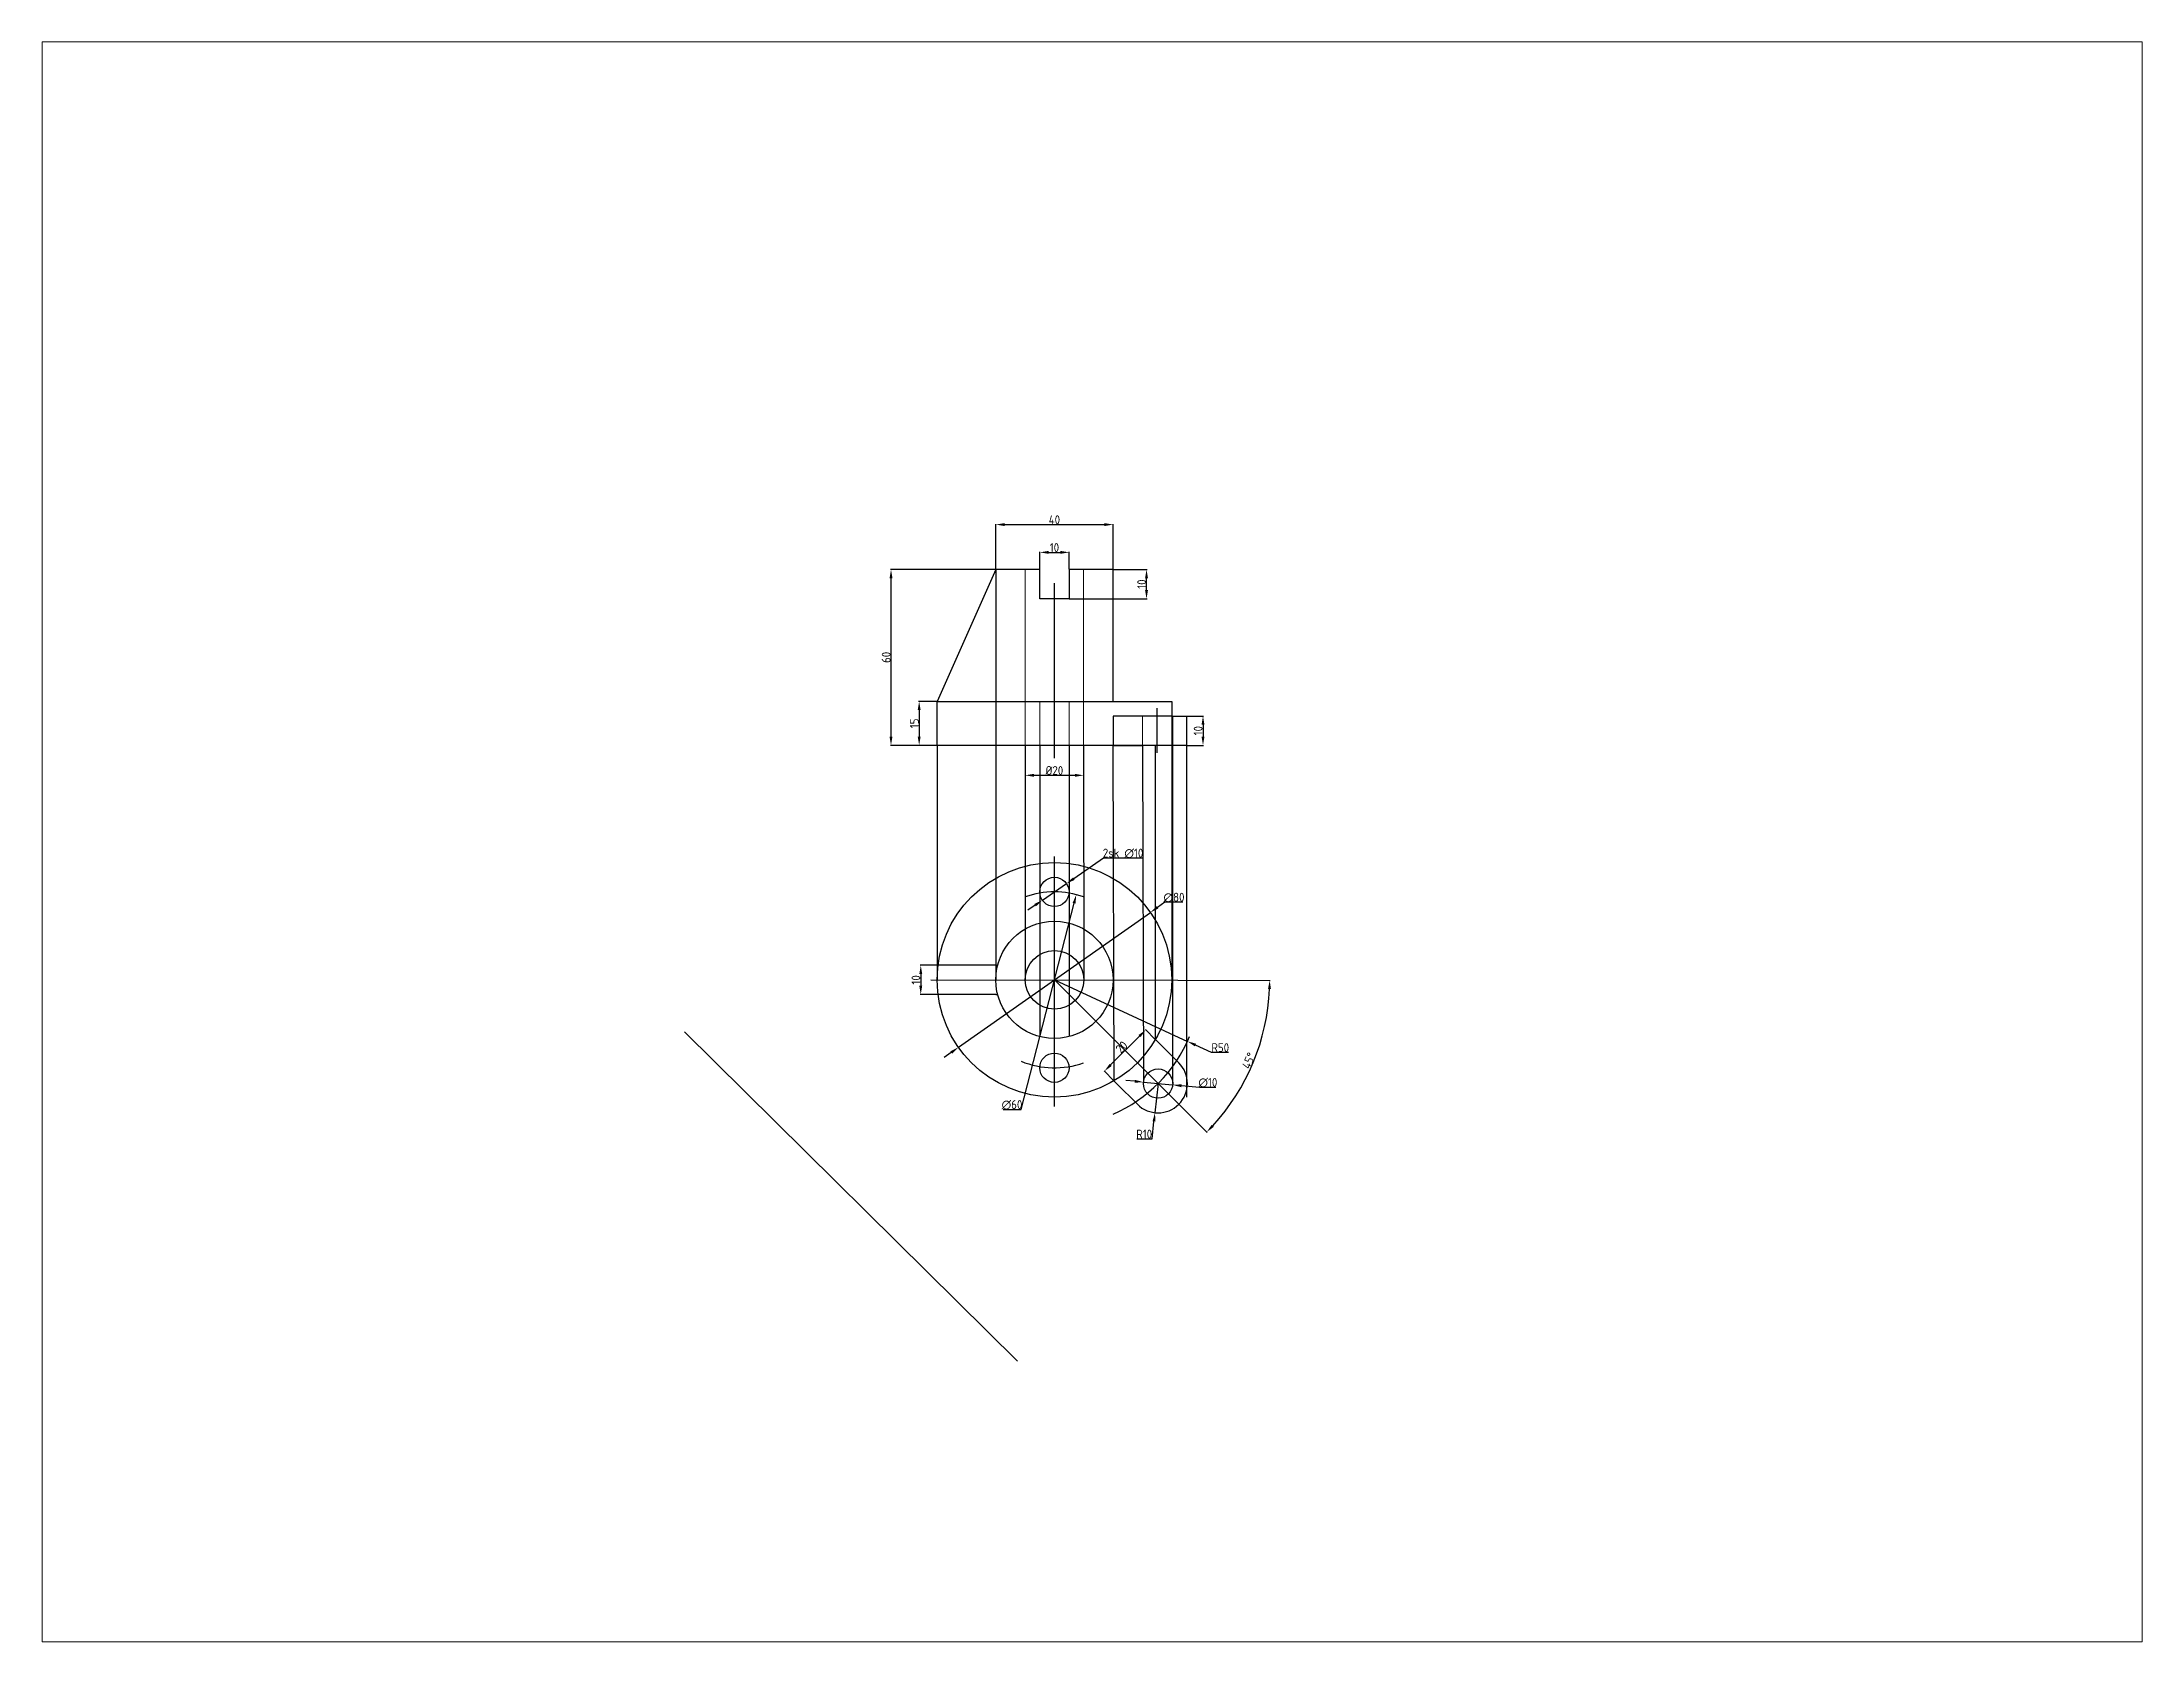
# Paper-space layout 'Layout1' of a CAD drawing. Header units: inches. Extents: x 1.05 to 9.45, y 0.8 to 7.2.
# The model-space entities are those that its viewports show. They can reach past a viewport. Long polylines and large blocks are cut down to what shows.
import ezdxf

# ---------------------------------------------------------------- set-up
doc = ezdxf.new("R2010")
doc.units = ezdxf.units.IN
doc.header["$LTSCALE"] = 0.5
doc.header["$MEASUREMENT"] = 0
doc.linetypes.add('ACAD_ISO02W100', pattern=[15, 12, -3])
doc.linetypes.add('ACAD_ISO04W100', pattern=[30, 24, -3, 0, -3])
for name, color, linetype in [('Asines', 72, 'ACAD_ISO04W100'), ('Matmenys', 7, 'Continuous'), ('Pagalbines', 50, 'Continuous')]:
    doc.layers.add(name, color=color, linetype=linetype)
doc.layers.add('Karkasas', color=7, linetype='Continuous', lineweight=30)
doc.layers.add('Nematomos', color=140, linetype='ACAD_ISO02W100', lineweight=0)
doc.styles.get("Standard").update_dxf_attribs({"font": 'isocp.shx', "height": 3})
doc.dimstyles.get("Standard").update_dxf_attribs({"dimtxt": 3, "dimasz": 3, "dimexe": 0.18, "dimexo": 0.0625, "dimgap": 0.15, "dimtad": 1, "dimtoh": 1, "dimdec": 0, "dimzin": 0, "dimdsep": 46, "dimtxsty": 'Standard', "dimcen": 0.09, "dimadec": 0, "dimazin": 0, "dimtfac": 1, "dimtdec": 0, "dimtmove": 1, "dimatfit": 1, "dimfxl": 1, "dimtolj": 1, "dimtzin": 0, "dimarcsym": 0})

# ---------------------------------------------------------------- blocks, each defined once
blk = doc.blocks.new('*D1')
at = {"layer": 'Defpoints', "color": 0, "transparency": 16777216}
for p in [(32.72, 23.01), (-32.72, -23.01)]:
    blk.add_point(p, dxfattribs=at)
at = {"layer": 'Matmenys', "color": 0, "lineweight": -2, "transparency": 16777216}
for p, q in [((-32.72, -23.01), (32.72, 23.01)), ((37.63, 26.46), (35.18, 24.73)), ((43.78, 26.46), (37.63, 26.46)), ((-35.18, -24.73), (-37.63, -26.46))]:
    blk.add_line(p, q, dxfattribs=at)
at = {"layer": 'Matmenys', "color": 0, "transparency": 16777216}
for points in [[(34.89, 25.14), (35.46, 24.32), (32.72, 23.01)], [(-35.46, -24.32), (-34.89, -25.14), (-32.72, -23.01)]]:
    blk.add_solid(points, dxfattribs=at)
at = {"layer": 'Matmenys', "color": 0, "transparency": 16777216, "insert": (40.78, 28.11), "char_height": 3, "attachment_point": 5}
blk.add_mtext('\\A1;∅80', dxfattribs=at)
blk = doc.blocks.new('*D2')
at = {"layer": 'Defpoints', "color": 0, "transparency": 16777216}
for p in [(4.12, 32.83), (-4.12, 27.17)]:
    blk.add_point(p, dxfattribs=at)
at = {"layer": 'Matmenys', "color": 0, "lineweight": -2, "transparency": 16777216}
for p, q in [((16.78, 41.5), (6.6, 34.52)), ((29.92, 41.5), (16.78, 41.5)), ((-4.12, 27.17), (4.12, 32.83)), ((-6.6, 25.48), (-9.07, 23.78))]:
    blk.add_line(p, q, dxfattribs=at)
at = {"layer": 'Matmenys', "color": 0, "transparency": 16777216}
for points in [[(6.32, 34.94), (6.88, 34.11), (4.12, 32.83)], [(-6.88, 25.89), (-6.32, 25.06), (-4.12, 27.17)]]:
    blk.add_solid(points, dxfattribs=at)
at = {"layer": 'Matmenys', "color": 0, "transparency": 16777216, "insert": (23.42, 43.15), "char_height": 3, "attachment_point": 5}
blk.add_mtext('\\A1;2sk ∅10', dxfattribs=at)
blk = doc.blocks.new('*D3')
at = {"layer": 'Defpoints', "color": 0, "transparency": 16777216}
for p in [(30.38, -34.88), (40.33, -35.83)]:
    blk.add_point(p, dxfattribs=at)
at = {"layer": 'Matmenys', "color": 0, "lineweight": -2, "transparency": 16777216}
for p, q in [((27.39, -34.6), (24.41, -34.31)), ((30.38, -34.88), (40.33, -35.83)), ((49.47, -36.7), (43.32, -36.11)), ((55.03, -36.7), (49.47, -36.7))]:
    blk.add_line(p, q, dxfattribs=at)
at = {"layer": 'Matmenys', "color": 0, "transparency": 16777216}
for points in [[(27.44, -34.1), (27.34, -35.09), (30.38, -34.88)], [(43.37, -35.62), (43.27, -36.61), (40.33, -35.83)]]:
    blk.add_solid(points, dxfattribs=at)
at = {"layer": 'Matmenys', "color": 0, "transparency": 16777216, "insert": (52.33, -35.05), "char_height": 3, "attachment_point": 5}
blk.add_mtext('\\A1;∅10', dxfattribs=at)
blk = doc.blocks.new('*D4')
at = {"layer": 'Defpoints', "color": 0, "transparency": 16777216}
for p in [(0, 0), (-42.2, 0), (42.08, -0.12), (63.57, -36.77), (50, -50)]:
    blk.add_point(p, dxfattribs=at)
at = {"layer": 'Matmenys', "color": 0, "lineweight": -2, "transparency": 16777216}
for p, q in [((42.14, -0.12), (73.6, -0.16)), ((50.04, -50.04), (52.06, -52.06))]:
    blk.add_line(p, q, dxfattribs=at)
blk.add_arc((0.06, -0.06), 73.36, 317.34333, 357.57758, dxfattribs=at)
at = {"layer": 'Matmenys', "color": 0, "transparency": 16777216}
for points in [[(72.85, -3.15), (73.85, -3.17), (73.42, -0.16)], [(54.37, -50.11), (53.65, -49.42), (51.93, -51.93)]]:
    blk.add_solid(points, dxfattribs=at)
at = {"layer": 'Matmenys', "color": 0, "transparency": 16777216, "insert": (66.29, -27.55), "char_height": 3, "attachment_point": 5, "rotation": 67.46046}
blk.add_mtext('\\A1;45°', dxfattribs=at)
blk = doc.blocks.new('*D5')
at = {"layer": 'Defpoints', "color": 0, "transparency": 16777216}
for p in [(-9.99, 80), (9.97, 80), (9.97, 69.77)]:
    blk.add_point(p, dxfattribs=at)
at = {"layer": 'Matmenys', "color": 0, "lineweight": -2, "transparency": 16777216}
for p, q in [((-9.99, 79.94), (-9.99, 69.59)), ((9.97, 79.94), (9.97, 69.59)), ((-6.99, 69.77), (6.97, 69.77))]:
    blk.add_line(p, q, dxfattribs=at)
at = {"layer": 'Matmenys', "color": 0, "transparency": 16777216}
for points in [[(-6.99, 70.27), (-6.99, 69.27), (-9.99, 69.77)], [(6.97, 70.27), (6.97, 69.27), (9.97, 69.77)]]:
    blk.add_solid(points, dxfattribs=at)
at = {"layer": 'Matmenys', "color": 0, "transparency": 16777216, "insert": (-0.01, 71.42), "char_height": 3, "attachment_point": 5}
blk.add_mtext('\\A1;%%C20', dxfattribs=at)
blk = doc.blocks.new('*D6')
at = {"layer": 'Defpoints', "color": 0, "transparency": 16777216}
for p in [(0, 0), (45.39, -20.98)]:
    blk.add_point(p, dxfattribs=at)
at = {"layer": 'Matmenys', "color": 0, "lineweight": -2, "transparency": 16777216}
for p, q in [((0, 0), (45.39, -20.98)), ((53.56, -24.75), (48.11, -22.23)), ((59.41, -24.75), (53.56, -24.75))]:
    blk.add_line(p, q, dxfattribs=at)
at = {"layer": 'Matmenys', "color": 0, "transparency": 16777216}
blk.add_solid([(48.32, -21.78), (47.9, -22.69), (45.39, -20.98)], dxfattribs=at)
at = {"layer": 'Matmenys', "color": 0, "transparency": 16777216, "insert": (56.56, -23.1), "char_height": 3, "attachment_point": 5}
blk.add_mtext('\\A1;R50', dxfattribs=at)
blk = doc.blocks.new('*D7')
at = {"layer": 'Defpoints', "color": 0, "transparency": 16777216}
for p in [(35.36, -35.36), (34.29, -45.3)]:
    blk.add_point(p, dxfattribs=at)
at = {"layer": 'Matmenys', "color": 0, "lineweight": -2, "transparency": 16777216}
for p, q in [((35.36, -35.36), (34.29, -45.3)), ((33.32, -54.25), (33.96, -48.28)), ((28.07, -54.25), (33.32, -54.25))]:
    blk.add_line(p, q, dxfattribs=at)
at = {"layer": 'Matmenys', "color": 0, "transparency": 16777216}
blk.add_solid([(33.47, -48.23), (34.46, -48.33), (34.29, -45.3)], dxfattribs=at)
at = {"layer": 'Matmenys', "color": 0, "transparency": 16777216, "insert": (30.62, -52.6), "char_height": 3, "attachment_point": 5}
blk.add_mtext('\\A1;R10', dxfattribs=at)
blk = doc.blocks.new('*D9')
at = {"layer": 'Defpoints', "color": 0, "transparency": 16777216}
for p in [(7.45, 29.06), (-7.45, -29.06)]:
    blk.add_point(p, dxfattribs=at)
at = {"layer": 'Matmenys', "color": 0, "lineweight": -2, "transparency": 16777216}
for p, q in [((-11.34, -44.27), (6.7, 26.16)), ((-17.5, -44.27), (-11.34, -44.27))]:
    blk.add_line(p, q, dxfattribs=at)
at = {"layer": 'Matmenys', "color": 0, "transparency": 16777216}
blk.add_solid([(6.22, 26.28), (7.19, 26.03), (7.45, 29.06)], dxfattribs=at)
at = {"layer": 'Matmenys', "color": 0, "transparency": 16777216, "insert": (-14.49, -42.62), "char_height": 3, "attachment_point": 5}
blk.add_mtext('\\A1;∅60', dxfattribs=at)
blk = doc.blocks.new('*D11')
at = {"layer": 'Defpoints', "color": 0, "transparency": 16777216}
for p in [(-40, 95), (-46.13, 80), (-40, 80)]:
    blk.add_point(p, dxfattribs=at)
at = {"layer": 'Matmenys', "color": 0, "lineweight": -2, "transparency": 16777216}
for p, q in [((-40.06, 95), (-46.31, 95)), ((-46.13, 92), (-46.13, 83)), ((-40.06, 80), (-46.31, 80))]:
    blk.add_line(p, q, dxfattribs=at)
at = {"layer": 'Matmenys', "color": 0, "transparency": 16777216}
for points in [[(-46.63, 92), (-45.63, 92), (-46.13, 95)], [(-46.63, 83), (-45.63, 83), (-46.13, 80)]]:
    blk.add_solid(points, dxfattribs=at)
at = {"layer": 'Matmenys', "color": 0, "transparency": 16777216, "insert": (-47.78, 87.5), "char_height": 3, "attachment_point": 5, "rotation": 90}
blk.add_mtext('\\A1;15', dxfattribs=at)
blk = doc.blocks.new('*D12')
at = {"layer": 'Defpoints', "color": 0, "transparency": 16777216}
for p in [(-55.74, 140), (-20, 140), (-40, 80)]:
    blk.add_point(p, dxfattribs=at)
at = {"layer": 'Matmenys', "color": 0, "lineweight": -2, "transparency": 16777216}
for p, q in [((-20.06, 140), (-55.92, 140)), ((-55.74, 83), (-55.74, 137)), ((-40.06, 80), (-55.92, 80))]:
    blk.add_line(p, q, dxfattribs=at)
at = {"layer": 'Matmenys', "color": 0, "transparency": 16777216}
for points in [[(-56.24, 137), (-55.24, 137), (-55.74, 140)], [(-56.24, 83), (-55.24, 83), (-55.74, 80)]]:
    blk.add_solid(points, dxfattribs=at)
at = {"layer": 'Matmenys', "color": 0, "transparency": 16777216, "insert": (-57.39, 110), "char_height": 3, "attachment_point": 5, "rotation": 90}
blk.add_mtext('\\A1;60', dxfattribs=at)
blk = doc.blocks.new('*D13')
at = {"layer": 'Defpoints', "color": 0, "transparency": 16777216}
for p in [(45, 90), (45, 80), (50.68, 80)]:
    blk.add_point(p, dxfattribs=at)
at = {"layer": 'Matmenys', "color": 0, "lineweight": -2, "transparency": 16777216}
for p, q in [((45.06, 90), (50.86, 90)), ((50.68, 87), (50.68, 83)), ((45.06, 80), (50.86, 80))]:
    blk.add_line(p, q, dxfattribs=at)
at = {"layer": 'Matmenys', "color": 0, "transparency": 16777216}
for points in [[(50.18, 87), (51.18, 87), (50.68, 90)], [(50.18, 83), (51.18, 83), (50.68, 80)]]:
    blk.add_solid(points, dxfattribs=at)
at = {"layer": 'Matmenys', "color": 0, "transparency": 16777216, "insert": (49.03, 85), "char_height": 3, "attachment_point": 5, "rotation": 90}
blk.add_mtext('\\A1;10', dxfattribs=at)
blk = doc.blocks.new('*D14')
at = {"layer": 'Defpoints', "color": 0, "transparency": 16777216}
for p in [(5, 145.82), (-5, 140), (5, 140)]:
    blk.add_point(p, dxfattribs=at)
at = {"layer": 'Matmenys', "color": 0, "lineweight": -2, "transparency": 16777216}
for p, q in [((-5, 140.06), (-5, 146)), ((-2, 145.82), (2, 145.82)), ((5, 140.06), (5, 146))]:
    blk.add_line(p, q, dxfattribs=at)
at = {"layer": 'Matmenys', "color": 0, "transparency": 16777216}
for points in [[(-2, 146.32), (-2, 145.32), (-5, 145.82)], [(2, 146.32), (2, 145.32), (5, 145.82)]]:
    blk.add_solid(points, dxfattribs=at)
at = {"layer": 'Matmenys', "color": 0, "transparency": 16777216, "insert": (0, 147.47), "char_height": 3, "attachment_point": 5}
blk.add_mtext('\\A1;10', dxfattribs=at)
blk = doc.blocks.new('*D15')
at = {"layer": 'Defpoints', "color": 0, "transparency": 16777216}
for p in [(20, 155.3), (-20, 140), (20, 140)]:
    blk.add_point(p, dxfattribs=at)
at = {"layer": 'Matmenys', "color": 0, "lineweight": -2, "transparency": 16777216}
for p, q in [((-20, 140.06), (-20, 155.48)), ((-17, 155.3), (17, 155.3)), ((20, 140.06), (20, 155.48))]:
    blk.add_line(p, q, dxfattribs=at)
at = {"layer": 'Matmenys', "color": 0, "transparency": 16777216}
for points in [[(-17, 155.8), (-17, 154.8), (-20, 155.3)], [(17, 155.8), (17, 154.8), (20, 155.3)]]:
    blk.add_solid(points, dxfattribs=at)
at = {"layer": 'Matmenys', "color": 0, "transparency": 16777216, "insert": (0, 156.95), "char_height": 3, "attachment_point": 5}
blk.add_mtext('\\A1;40', dxfattribs=at)
blk = doc.blocks.new('*D16')
at = {"layer": 'Defpoints', "color": 0, "transparency": 16777216}
for p in [(20, 140), (31.42, 140), (5, 130)]:
    blk.add_point(p, dxfattribs=at)
at = {"layer": 'Matmenys', "color": 0, "lineweight": -2, "transparency": 16777216}
for p, q in [((20.06, 140), (31.6, 140)), ((31.42, 133), (31.42, 137)), ((5.06, 130), (31.6, 130))]:
    blk.add_line(p, q, dxfattribs=at)
at = {"layer": 'Matmenys', "color": 0, "transparency": 16777216}
for points in [[(30.92, 137), (31.92, 137), (31.42, 140)], [(30.92, 133), (31.92, 133), (31.42, 130)]]:
    blk.add_solid(points, dxfattribs=at)
at = {"layer": 'Matmenys', "color": 0, "transparency": 16777216, "insert": (29.77, 135), "char_height": 3, "attachment_point": 5, "rotation": 90}
blk.add_mtext('\\A1;10', dxfattribs=at)
blk = doc.blocks.new('*D18')
at = {"layer": 'Defpoints', "color": 0, "transparency": 16777216}
for p in [(-39.69, 5), (-45.59, -5), (-39.69, -5)]:
    blk.add_point(p, dxfattribs=at)
at = {"layer": 'Matmenys', "color": 0, "lineweight": -2, "transparency": 16777216}
for p, q in [((-39.75, 5), (-45.77, 5)), ((-45.59, 2), (-45.59, -2)), ((-39.75, -5), (-45.77, -5))]:
    blk.add_line(p, q, dxfattribs=at)
at = {"layer": 'Matmenys', "color": 0, "transparency": 16777216}
for points in [[(-46.09, 2), (-45.09, 2), (-45.59, 5)], [(-46.09, -2), (-45.09, -2), (-45.59, -5)]]:
    blk.add_solid(points, dxfattribs=at)
at = {"layer": 'Matmenys', "color": 0, "transparency": 16777216, "insert": (-47.24, 0), "char_height": 3, "attachment_point": 5, "rotation": 90}
blk.add_mtext('\\A1;10', dxfattribs=at)
blk = doc.blocks.new('*D19')
at = {"layer": 'Defpoints', "color": 0, "transparency": 16777216}
for p in [(34.44, -20.35), (17.06, -31.14), (20.35, -34.44)]:
    blk.add_point(p, dxfattribs=at)
at = {"layer": 'Matmenys', "color": 0, "lineweight": -2, "transparency": 16777216}
for p, q in [((29.02, -19.18), (19.18, -29.02)), ((34.39, -20.31), (31.02, -16.93)), ((20.31, -34.39), (16.93, -31.02))]:
    blk.add_line(p, q, dxfattribs=at)
at = {"layer": 'Matmenys', "color": 0, "transparency": 16777216}
for points in [[(28.67, -18.83), (29.38, -19.53), (31.14, -17.06)], [(18.83, -28.67), (19.53, -29.38), (17.06, -31.14)]]:
    blk.add_solid(points, dxfattribs=at)
at = {"layer": 'Matmenys', "color": 0, "transparency": 16777216, "insert": (22.93, -22.93), "char_height": 3, "attachment_point": 5, "rotation": 45}
blk.add_mtext('\\A1;20', dxfattribs=at)

msp = doc.modelspace()

# ---------------------------------------------------------------- linework, layer by layer
at = {"layer": 'Asines'}
for p, q in [((0, 75.61), (0, 135.37)), ((35, 77.47), (35, 92.72)), ((0, -43.16), (0, 42.08)), ((-42.2, 0), (42.08, -0.12)), ((0, 0), (50, -50))]:
    msp.add_line(p, q, dxfattribs=at)
msp.add_arc((0, 0), 50, 293.58126, 337.26536, dxfattribs=at)
at = {"layer": 'Karkasas'}
for p, q in [((-20, 140), (-40, 95)), ((-5, 140), (-20, 140)), ((-20, 140), (-20, 95)), ((-5, 130), (-5, 140)), ((20, 140), (5, 140)), ((5, 140), (5, 130)), ((20, 95), (20, 140)), ((5, 130), (-5, 130)), ((-40, 80), (-40, 95)), ((-40, 95), (40, 95)), ((40, 95), (40, 90)), ((40, 90), (20, 90)), ((20, 90), (20, 80)), ((40, 90), (45, 90)), ((45, 90), (45, 80)), ((40, 80), (-40, 80)), ((20, 80), (30, 80)), ((45, 80), (40, 80)), ((-5, 19.36), (-5, 8.66)), ((5, 19.36), (5, 8.66)), ((-20, 5), (-39.69, 5)), ((-20, 5), (-19.36, 5)), ((-20, -5), (-39.69, -5)), ((-20, -5), (-19.36, -5)), ((-5, -8.66), (-5, -19.36)), ((5, -8.66), (5, -19.36)), ((35.36, -21.21), (34.46, -20.32)), ((35.36, -21.21), (42.43, -28.28)), ((21.21, -35.36), (20.32, -34.46)), ((21.21, -35.36), (28.28, -42.43))]:
    msp.add_line(p, q, dxfattribs=at)
for centre, radius in [((0, 0), 40), ((0, 30), 5), ((0, 0), 20), ((0, 0), 10), ((0, -30), 5), ((35.36, -35.36), 5)]:
    msp.add_circle(centre, radius, dxfattribs=at)
msp.add_arc((35.36, -35.36), 10, 225, 45, dxfattribs=at)
at = {"layer": 'Nematomos'}
for p, q in [((-9.99, 80), (-9.98, 140)), ((9.97, 80), (9.97, 140)), ((-5, 80), (-5, 95)), ((5, 80), (5, 95)), ((30, 80), (30, 90)), ((40, 80), (40, 90)), ((40.36, 80), (40.36, 90))]:
    msp.add_line(p, q, dxfattribs=at)
at = {"layer": 'Pagalbines'}
for p, q in [((-20, 95), (-20, 0)), ((40, 95), (40, 0)), ((-40, 80), (-40, 0)), ((-9.99, 80), (-10, 0)), ((-5, 80), (-5, -8.66)), ((5, 80), (5, -8.66)), ((9.97, 80), (10, 0)), ((20.35, -34.44), (20, 80)), ((30, 80), (30.38, -34.88)), ((34.44, -20.35), (34.44, 80)), ((40.36, -35.36), (40.36, 80)), ((45, 80), (45, -40))]:
    msp.add_line(p, q, dxfattribs=at)
for start, end in [(70.59922, 109.46333), (247.80257, 289.39208)]:
    msp.add_arc((0, 0), 30, start, end, dxfattribs=at)

# ---------------------------------------------------------------- dimensions: what is measured, and where the dimension line sits
at = {"layer": 'Matmenys'}
for base, p1, p2, picture, middle in [((20, 155.3), (-20, 140), (20, 140), '*D15', (0, 156.95)), ((5, 145.82), (-5, 140), (5, 140), '*D14', (0, 147.47))]:
    dim = msp.add_linear_dim(base=base, p1=p1, p2=p2, dimstyle='Standard', dxfattribs=at)
    dim.commit()
    dim.dimension.update_dxf_attribs({"geometry": picture, "text_midpoint": middle})
for base, p1, p2, picture, middle in [((-55.74, 140), (-40, 80), (-20, 140), '*D12', (-57.39, 110)), ((31.42, 140), (5, 130), (20, 140), '*D16', (29.77, 135)), ((-46.13, 80), (-40, 95), (-40, 80), '*D11', (-47.78, 87.5)), ((50.68, 80), (45, 90), (45, 80), '*D13', (49.03, 85)), ((-45.59, -5), (-39.69, 5), (-39.69, -5), '*D18', (-47.24, 0))]:
    dim = msp.add_linear_dim(base=base, p1=p1, p2=p2, angle=90, dimstyle='Standard', dxfattribs=at)
    dim.commit()
    dim.dimension.update_dxf_attribs({"geometry": picture, "text_midpoint": middle})
dim = msp.add_linear_dim(base=(9.97, 69.77), p1=(-9.99, 80), p2=(9.97, 80), text='%%C<>', dimstyle='Standard', dxfattribs=at)
dim.commit()
dim.dimension.update_dxf_attribs({"geometry": '*D5', "text_midpoint": (-0.01, 71.42)})
dim = msp.add_diameter_dim_2p(p1=(-4.12, 27.17), p2=(4.12, 32.83), text='2sk <>', dimstyle='Standard', dxfattribs=at)
dim.commit()
dim.dimension.update_dxf_attribs({"geometry": '*D2', "text_midpoint": (16.78, 41.5), "dimtype": 163})
dim = msp.add_diameter_dim_2p(p1=(-32.72, -23.01), p2=(32.72, 23.01), dimstyle='Standard', dxfattribs=at)
dim.commit()
dim.dimension.update_dxf_attribs({"geometry": '*D1', "text_midpoint": (40.78, 28.11)})
for p1, p2, picture, middle in [((-7.45, -29.06), (7.45, 29.06), '*D9', (-11.34, -44.27)), ((30.38, -34.88), (40.33, -35.83), '*D3', (49.47, -36.7))]:
    dim = msp.add_diameter_dim_2p(p1=p1, p2=p2, dimstyle='Standard', dxfattribs=at)
    dim.commit()
    dim.dimension.update_dxf_attribs({"geometry": picture, "text_midpoint": middle, "dimtype": 163})
dim = msp.add_angular_dim_2l(base=(63.57, -36.77), line1=((0, 0), (50, -50)), line2=((-42.2, 0), (42.08, -0.12)), dimstyle='Standard', dxfattribs=at)
dim.commit()
dim.dimension.update_dxf_attribs({"geometry": '*D4', "text_midpoint": (66.29, -27.55)})
dim = msp.add_radius_dim(center=(0, 0), mpoint=(45.39, -20.98), dimstyle='Standard', dxfattribs=at)
dim.commit()
dim.dimension.update_dxf_attribs({"geometry": '*D6', "text_midpoint": (56.56, -23.1)})
dim = msp.add_aligned_dim(p1=(34.44, -20.35), p2=(20.35, -34.44), distance=-4.66, dimstyle='Standard', dxfattribs=at)
dim.commit()
dim.dimension.update_dxf_attribs({"geometry": '*D19', "text_midpoint": (22.93, -22.93)})
dim = msp.add_radius_dim(center=(35.36, -35.36), mpoint=(34.29, -45.3), dimstyle='Standard', dxfattribs=at)
dim.commit()
dim.dimension.update_dxf_attribs({"geometry": '*D7', "text_midpoint": (33.32, -54.25), "dimtype": 164})

psp = doc.layouts.get("Layout1")

# ---------------------------------------------------------------- linework, layer by layer
at = {"layer": 'Matmenys'}
psp.add_line((3.6194, 3.2401), (4.9515, 1.9235), dxfattribs=at)

# ---------------------------------------------------------------- viewports
at = {"layer": 'Matmenys', "view_target_point": (48.2517, 107.7176)}
psp.add_viewport(center=(5.25, 4), size=(8.4, 6.4), view_center_point=(-35.4353, -60.6904), view_height=545.762781, dxfattribs=at)

doc.saveas('drawing.dxf')
